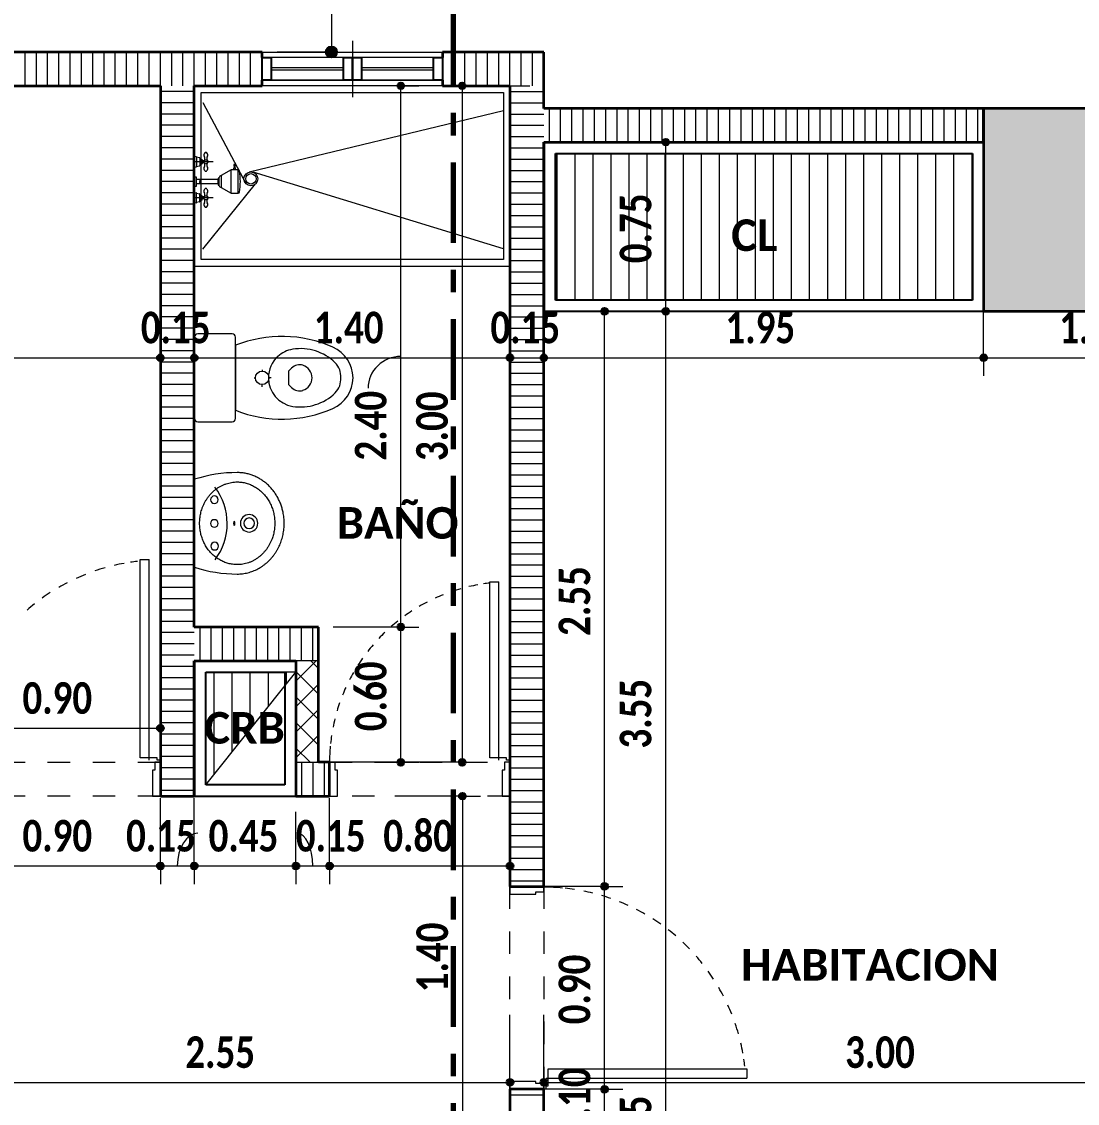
# Model space of a CAD drawing. Header units: metres. Extents: x -144 to 1000, y -717 to 29.
# Drawn here: x 890.61 to 895.291, y -552.788 to -547.991 of the extents above; entities that cross this region are included whole.
import ezdxf

# ---------------------------------------------------------------- set-up
doc = ezdxf.new("R2010")
doc.units = ezdxf.units.M
for name, pattern in [('Basculante', [0.11625, 0.075, -0.04125]), ('Dash Dot 3_16_', [0.595313, 0.357187, -0.119063, 0, -0.119063]), ('Derribado', [0.36, 0.24, -0.12]), ('Trazo', [0.45, 0.225, -0.225])]:
    doc.linetypes.add(name, pattern=pattern)
doc.layers.get('0').update_dxf_attribs({"color": 1})
for name, color, linetype, lineweight in [('A-ANNO-DIMS', 1, 'Continuous', 9), ('A-DETL-GENF', 1, 'Continuous', 9), ('A-DETL-THIN', 1, 'Continuous', 9), ('A-DOOR', 1, 'Continuous', 9), ('A-DOOR-FRAM', 1, 'Continuous', 9), ('A-DOOR-HDLN', 1, 'Trazo', 20), ('A-FLOR', 2, 'Continuous', 9), ('A-GENM', 1, 'Continuous', 9), ('A-GLAZ', 1, 'Continuous', 9), ('A-WALL', 4, 'Continuous', 9), ('G-ANNO-SYMB', 1, 'Continuous', 9), ('G-ANNO-TEXT', 2, 'Continuous', 9), ('P-SANR-FIXT', 1, 'Continuous', 9), ('S-COLS', 7, 'Continuous', 9)]:
    doc.layers.add(name, color=color, linetype=linetype, lineweight=lineweight)
doc.layers.add('A-WALL-PATT', color=7, linetype='Continuous', lineweight=35, true_color=0x9c9c9c)
doc.styles.add('Calibri_B', font='calibrib.ttf', dxfattribs={"height": 0.165})
doc.styles.add('Calibri_B_4', font='calibrib.ttf', dxfattribs={"height": 0.1125})

# ---------------------------------------------------------------- blocks, each defined once
blk = doc.blocks.new('J')
at = {"layer": 'A-ANNO-DIMS', "lineweight": 25, "true_color": 0x0000ff}
h = blk.add_hatch(color=5, dxfattribs=at)
edge = h.paths.add_edge_path()
edge.add_arc((885.278, -489.2757), 0.025, 0, 360)
at = {"layer": 'A-ANNO-DIMS', "lineweight": 25}
h = blk.add_hatch(color=256, dxfattribs=at)
edge = h.paths.add_edge_path()
edge.add_arc((885.5861, -489.4257), 0.015, 0, 360)
h = blk.add_hatch(color=256, dxfattribs=at)
edge = h.paths.add_edge_path()
edge.add_arc((885.8581, -489.4257), 0.015, 0, 360)
h = blk.add_hatch(color=256, dxfattribs=at)
edge = h.paths.add_edge_path()
edge.add_arc((886.7606, -489.6757), 0.015, 0, 360)
h = blk.add_hatch(color=256, dxfattribs=at)
edge = h.paths.add_edge_path()
edge.add_arc((886.4896, -490.4255), 0.015, 0, 360)
h = blk.add_hatch(color=256, dxfattribs=at)
edge = h.paths.add_edge_path()
edge.add_arc((886.7606, -490.4255), 0.015, 0, 360)
h = blk.add_hatch(color=256, dxfattribs=at)
edge = h.paths.add_edge_path()
edge.add_arc((886.7606, -490.4255), 0.015, 0, 360)
h = blk.add_hatch(color=256, dxfattribs=at)
edge = h.paths.add_edge_path()
edge.add_arc((884.52, -490.6315), 0.015, 0, 360)
h = blk.add_hatch(color=256, dxfattribs=at)
edge = h.paths.add_edge_path()
edge.add_arc((884.52, -490.6315), 0.015, 0, 360)
h = blk.add_hatch(color=256, dxfattribs=at)
edge = h.paths.add_edge_path()
edge.add_arc((884.67, -490.6315), 0.015, 0, 360)
h = blk.add_hatch(color=256, dxfattribs=at)
edge = h.paths.add_edge_path()
edge.add_arc((884.67, -490.6315), 0.015, 0, 360)
h = blk.add_hatch(color=256, dxfattribs=at)
edge = h.paths.add_edge_path()
edge.add_arc((886.07, -490.6315), 0.015, 0, 360)
h = blk.add_hatch(color=256, dxfattribs=at)
edge = h.paths.add_edge_path()
edge.add_arc((886.07, -490.6315), 0.015, 0, 360)
h = blk.add_hatch(color=256, dxfattribs=at)
edge = h.paths.add_edge_path()
edge.add_arc((886.22, -490.6315), 0.015, 0, 360)
h = blk.add_hatch(color=256, dxfattribs=at)
edge = h.paths.add_edge_path()
edge.add_arc((886.22, -490.6315), 0.015, 0, 360)
h = blk.add_hatch(color=256, dxfattribs=at)
edge = h.paths.add_edge_path()
edge.add_arc((888.17, -490.6315), 0.015, 0, 360)
h = blk.add_hatch(color=256, dxfattribs=at)
edge = h.paths.add_edge_path()
edge.add_arc((888.17, -490.6315), 0.015, 0, 360)
h = blk.add_hatch(color=256, dxfattribs=at)
edge = h.paths.add_edge_path()
edge.add_arc((885.5861, -491.8257), 0.015, 0, 360)
h = blk.add_hatch(color=256, dxfattribs=at)
edge = h.paths.add_edge_path()
edge.add_arc((885.5861, -491.8257), 0.015, 0, 360)
h = blk.add_hatch(color=256, dxfattribs=at)
edge = h.paths.add_edge_path()
edge.add_arc((884.52, -492.2745), 0.015, 0, 360)
h = blk.add_hatch(color=256, dxfattribs=at)
edge = h.paths.add_edge_path()
edge.add_arc((885.5861, -492.4257), 0.015, 0, 360)
h = blk.add_hatch(color=256, dxfattribs=at)
edge = h.paths.add_edge_path()
edge.add_arc((885.8581, -492.4257), 0.015, 0, 360)
h = blk.add_hatch(color=256, dxfattribs=at)
edge = h.paths.add_edge_path()
edge.add_arc((885.8591, -492.5757), 0.015, 0, 360)
h = blk.add_hatch(color=256, dxfattribs=at)
edge = h.paths.add_edge_path()
edge.add_arc((884.52, -492.8854), 0.015, 0, 360)
h = blk.add_hatch(color=256, dxfattribs=at)
edge = h.paths.add_edge_path()
edge.add_arc((884.52, -492.8854), 0.015, 0, 360)
h = blk.add_hatch(color=256, dxfattribs=at)
edge = h.paths.add_edge_path()
edge.add_arc((884.67, -492.8854), 0.015, 0, 360)
h = blk.add_hatch(color=256, dxfattribs=at)
edge = h.paths.add_edge_path()
edge.add_arc((884.67, -492.8854), 0.015, 0, 360)
h = blk.add_hatch(color=256, dxfattribs=at)
edge = h.paths.add_edge_path()
edge.add_arc((885.1211, -492.8854), 0.015, 0, 360)
h = blk.add_hatch(color=256, dxfattribs=at)
edge = h.paths.add_edge_path()
edge.add_arc((885.1211, -492.8854), 0.015, 0, 360)
h = blk.add_hatch(color=256, dxfattribs=at)
edge = h.paths.add_edge_path()
edge.add_arc((885.27, -492.8854), 0.015, 0, 360)
h = blk.add_hatch(color=256, dxfattribs=at)
edge = h.paths.add_edge_path()
edge.add_arc((885.27, -492.8854), 0.015, 0, 360)
h = blk.add_hatch(color=256, dxfattribs=at)
edge = h.paths.add_edge_path()
edge.add_arc((886.07, -492.8854), 0.015, 0, 360)
h = blk.add_hatch(color=256, dxfattribs=at)
edge = h.paths.add_edge_path()
edge.add_arc((886.4896, -492.9757), 0.015, 0, 360)
h = blk.add_hatch(color=256, dxfattribs=at)
edge = h.paths.add_edge_path()
edge.add_arc((886.4896, -492.9757), 0.015, 0, 360)
h = blk.add_hatch(color=256, dxfattribs=at)
edge = h.paths.add_edge_path()
edge.add_arc((886.07, -493.845), 0.015, 0, 360)
h = blk.add_hatch(color=256, dxfattribs=at)
edge = h.paths.add_edge_path()
edge.add_arc((886.22, -493.845), 0.015, 0, 360)
h = blk.add_hatch(color=256, dxfattribs=at)
edge = h.paths.add_edge_path()
edge.add_arc((886.4896, -493.8757), 0.015, 0, 360)
h = blk.add_hatch(color=256, dxfattribs=at)
edge = h.paths.add_edge_path()
edge.add_arc((886.4896, -493.8757), 0.015, 0, 360)
at = {"layer": 'S-COLS', "true_color": 0x5c5c5c}
h = blk.add_hatch(color=251, dxfattribs=at)
h.paths.add_polyline_path([(870.37, -509.2755), (870.87, -509.2755), (870.87, -508.3755), (870.37, -508.3755), (870.37, -509.0244)])
h.paths.add_polyline_path([(888.6298, -509.2755), (888.6698, -509.2755), (888.6698, -508.3755), (888.1698, -508.3755), (888.1698, -509.2755), (888.5948, -509.2755)])
h.paths.add_polyline_path([(878.57, -509.2754), (878.57, -508.3754), (878.07, -508.3754), (878.07, -509.2754)])
h.paths.add_polyline_path([(884.87, -501.5754), (884.8701, -501.5754), (884.8698, -498.4254), (884.3701, -498.4255), (884.3701, -501.5754), (884.72, -501.5754)])
h.paths.add_polyline_path([(876.2698, -501.5754), (876.27, -501.5752), (876.2696, -501.0755), (874.5698, -501.0755), (874.5698, -498.9255), (876.2701, -498.9255), (876.2696, -498.4255), (874.2698, -498.4256), (874.2699, -501.5754), (876.2696, -501.5754)])
h.paths.add_polyline_path([(878.57, -501.5754), (878.57, -500.6754), (878.07, -500.6754), (878.07, -501.5754)])
h.paths.add_polyline_path([(870.3699, -501.5754), (870.8699, -501.5754), (870.8699, -500.8755), (870.3699, -500.8755), (870.3699, -501.5004)])
h.paths.add_polyline_path([(888.6701, -501.5754), (888.6701, -500.8755), (888.2701, -500.8755), (888.2701, -501.5754)])
h.paths.add_polyline_path([(878.5701, -499.3255), (878.5701, -498.4255), (878.0701, -498.4255), (878.0701, -499.3255)])
h.paths.add_polyline_path([(870.8698, -499.1255), (870.8698, -498.4244), (870.3698, -498.4255), (870.3698, -499.1255), (870.7279, -499.1255)])
h.paths.add_polyline_path([(888.5707, -499.1255), (888.6701, -499.1255), (888.6701, -498.4244), (888.2701, -498.4255), (888.2701, -499.1255), (888.5457, -499.1255)])
h.paths.add_polyline_path([(888.605, -490.4255), (888.67, -490.4255), (888.67, -489.5255), (888.17, -489.5255), (888.17, -490.4255), (888.5364, -490.4255)])
h.paths.add_polyline_path([(878.42, -490.4255), (878.57, -490.4255), (878.57, -489.5255), (878.07, -489.5255), (878.07, -490.4255), (878.27, -490.4255)])
h.paths.add_polyline_path([(870.57, -489.8255), (871.47, -489.8255), (871.47, -489.3255), (870.57, -489.3255), (870.57, -489.7155)])
at = {"layer": 'A-ANNO-DIMS', "color": 5, "true_color": 0x0000ff}
for p, q in [((885.278, -486.3496), (885.278, -489.2757)), ((885.278, -489.2757), (885.038, -489.2757)), ((885.278, -489.2757), (885.518, -489.2757)), ((888.6253, -489.5255), (888.3853, -489.5255))]:
    blk.add_line(p, q, dxfattribs=at)
at = {"layer": 'A-ANNO-DIMS'}
for p, q in [((885.5861, -489.4257), (885.2861, -489.4257)), ((885.5861, -491.8257), (885.5861, -489.4257)), ((885.5861, -489.4257), (885.6661, -489.4257)), ((885.8581, -489.4257), (885.7781, -489.4257)), ((885.8581, -489.4257), (885.8581, -492.4257)), ((885.8581, -489.4257), (886.1581, -489.4257)), ((886.7606, -489.6757), (886.4606, -489.6757)), ((886.7606, -490.4255), (886.7606, -489.6757)), ((886.7606, -489.6757), (886.8406, -489.6757)), ((884.52, -490.6315), (884.52, -490.3315)), ((884.52, -490.6315), (884.52, -490.3315)), ((884.67, -490.6315), (884.67, -490.3315)), ((884.67, -490.6315), (884.67, -490.3315)), ((886.07, -490.6315), (886.07, -490.3315)), ((886.07, -490.6315), (886.07, -490.3315)), ((886.22, -490.6315), (886.22, -490.3315)), ((886.22, -490.6315), (886.22, -490.3315)), ((888.17, -490.6315), (888.17, -490.3315)), ((888.17, -490.6315), (888.17, -490.3315)), ((886.4896, -492.9757), (886.4896, -490.4255)), ((886.4896, -490.4255), (886.5696, -490.4255)), ((886.7606, -493.9757), (886.7606, -490.4255)), ((886.7606, -490.4255), (886.8406, -490.4255)), ((886.7606, -490.4255), (886.8406, -490.4255)), ((881.17, -490.6315), (884.52, -490.6315)), ((884.52, -490.6315), (884.52, -490.7115)), ((884.52, -490.6315), (884.67, -490.6315)), ((884.52, -490.6315), (884.52, -490.7115)), ((884.67, -490.6315), (884.67, -490.7115)), ((884.67, -490.6315), (886.07, -490.6315)), ((884.67, -490.6315), (884.67, -490.7115)), ((886.07, -490.6315), (886.07, -490.7115)), ((886.07, -490.6315), (886.22, -490.6315)), ((886.07, -490.6315), (886.07, -490.7115)), ((886.22, -490.6315), (886.22, -490.7115)), ((886.22, -490.6315), (888.17, -490.6315)), ((886.22, -490.6315), (886.22, -490.7115)), ((888.17, -490.6315), (888.17, -490.7115)), ((888.17, -490.6315), (889.22, -490.6315)), ((888.17, -490.6315), (888.17, -490.7115)), ((885.5861, -491.8257), (885.2861, -491.8257)), ((885.5861, -491.8257), (885.2861, -491.8257)), ((885.5861, -492.4257), (885.5861, -491.8257)), ((885.5861, -491.8257), (885.6661, -491.8257)), ((885.5861, -491.8257), (885.6661, -491.8257)), ((884.52, -492.2745), (884.52, -491.9745)), ((883.62, -492.2745), (884.52, -492.2745)), ((884.52, -492.2745), (884.52, -492.3545)), ((885.5861, -492.4257), (885.2861, -492.4257)), ((885.8581, -492.4257), (885.5581, -492.4257)), ((885.5861, -492.4257), (885.6661, -492.4257)), ((885.8581, -492.4257), (885.9381, -492.4257)), ((884.52, -492.8854), (884.52, -492.5854)), ((884.52, -492.8854), (884.52, -492.5854)), ((884.67, -492.8854), (884.67, -492.5854)), ((884.67, -492.8854), (884.67, -492.5854)), ((885.27, -492.8854), (885.27, -492.5854)), ((885.27, -492.8854), (885.27, -492.5854)), ((885.8591, -492.5757), (885.5591, -492.5757)), ((885.8591, -492.5757), (885.8591, -493.9757)), ((885.8591, -492.5757), (885.9391, -492.5757)), ((886.07, -492.8854), (886.07, -492.5854)), ((883.62, -492.8854), (884.52, -492.8854)), ((884.52, -492.8854), (884.52, -492.9654)), ((884.52, -492.8854), (884.67, -492.8854)), ((884.52, -492.8854), (884.52, -492.9654)), ((884.67, -492.8854), (884.67, -492.9654)), ((884.67, -492.8854), (885.1211, -492.8854)), ((884.67, -492.8854), (884.67, -492.9654)), ((885.1211, -492.8854), (885.1211, -492.9654)), ((885.1211, -492.8854), (885.27, -492.8854)), ((885.1211, -492.8854), (885.1211, -492.9654)), ((885.27, -492.8854), (885.27, -492.9654)), ((885.27, -492.8854), (886.07, -492.8854)), ((885.27, -492.8854), (885.27, -492.9654)), ((886.07, -492.8854), (886.07, -492.9654)), ((886.4896, -492.9757), (886.1896, -492.9757)), ((886.4896, -492.9757), (886.1896, -492.9757)), ((886.4896, -493.8757), (886.4896, -492.9757)), ((886.4896, -492.9757), (886.5696, -492.9757)), ((886.4896, -492.9757), (886.5696, -492.9757)), ((886.07, -493.845), (886.07, -493.545)), ((886.22, -493.845), (886.22, -493.545)), ((883.52, -493.845), (886.07, -493.845)), ((886.07, -493.845), (886.07, -493.925)), ((886.22, -493.845), (889.22, -493.845)), ((886.22, -493.845), (886.22, -493.925)), ((886.4896, -493.8757), (886.1896, -493.8757)), ((886.4896, -493.8757), (886.1896, -493.8757)), ((886.4896, -493.9757), (886.4896, -493.8757)), ((886.4896, -493.8757), (886.5696, -493.8757)), ((886.4896, -493.8757), (886.5696, -493.8757))]:
    blk.add_line(p, q, dxfattribs=at)
at = {"layer": 'A-ANNO-DIMS', "linetype": 'Derribado'}
for p, q in [((886.4896, -490.4255), (886.1896, -490.4255)), ((886.7606, -490.4255), (886.4606, -490.4255)), ((886.7606, -490.4255), (886.4606, -490.4255)), ((885.1211, -492.8854), (885.1211, -492.5854)), ((885.1211, -492.8854), (885.1211, -492.5854))]:
    blk.add_line(p, q, dxfattribs=at)
at = {"layer": 'A-ANNO-DIMS', "color": 5, "lineweight": 25, "true_color": 0x0000ff}
blk.add_circle((885.278, -489.2757), 0.025, dxfattribs=at)
at = {"layer": 'A-ANNO-DIMS', "lineweight": 25}
for centre in [(885.5861, -489.4257), (885.8581, -489.4257), (886.7606, -489.6757), (886.4896, -490.4255), (886.7606, -490.4255), (886.7606, -490.4255), (884.52, -490.6315), (884.52, -490.6315), (884.67, -490.6315), (884.67, -490.6315), (886.07, -490.6315), (886.07, -490.6315), (886.22, -490.6315), (886.22, -490.6315), (888.17, -490.6315), (888.17, -490.6315), (885.5861, -491.8257), (885.5861, -491.8257), (884.52, -492.2745), (885.5861, -492.4257), (885.8581, -492.4257), (885.8591, -492.5757), (884.52, -492.8854), (884.52, -492.8854), (884.67, -492.8854), (884.67, -492.8854), (885.1211, -492.8854), (885.1211, -492.8854), (885.27, -492.8854), (885.27, -492.8854), (886.07, -492.8854), (886.4896, -492.9757), (886.4896, -492.9757), (886.07, -493.845), (886.22, -493.845), (886.4896, -493.8757), (886.4896, -493.8757)]:
    blk.add_circle(centre, 0.015, dxfattribs=at)
at = {"layer": 'A-ANNO-DIMS'}
for centre, major_axis, ratio, start_param, end_param in [((885.5861, -490.7663), (0.1451, 0), 0.968623, 1.570796, 3.141593), ((884.6862, -492.8854), (0, 0.1451), 0.628295, 0, 1.570796), ((885.1256, -492.8854), (0, 0.1451), 0.482107, 4.712389, 6.283185)]:
    blk.add_ellipse(centre, major_axis=major_axis, ratio=ratio, start_param=start_param, end_param=end_param, dxfattribs=at)
at = {"layer": 'A-DETL-GENF', "lineweight": 25}
for p, q in [((884.9711, -489.3007), (885.0111, -489.3007)), ((884.9711, -489.4007), (884.9711, -489.3007)), ((885.0111, -489.3007), (885.0111, -489.4007)), ((885.3311, -489.3007), (885.3711, -489.3007)), ((885.3311, -489.4007), (885.3311, -489.3007)), ((885.3711, -489.3007), (885.3711, -489.4007)), ((885.3711, -489.3007), (885.4111, -489.3007)), ((885.3711, -489.4007), (885.3711, -489.3007)), ((885.4111, -489.3007), (885.4111, -489.4007)), ((885.7311, -489.3007), (885.7711, -489.3007)), ((885.7311, -489.4007), (885.7311, -489.3007)), ((885.7711, -489.3007), (885.7711, -489.4007)), ((885.0111, -489.4007), (884.9711, -489.4007)), ((885.3711, -489.4007), (885.3311, -489.4007)), ((885.4111, -489.4007), (885.3711, -489.4007)), ((885.7711, -489.4007), (885.7311, -489.4007))]:
    blk.add_line(p, q, dxfattribs=at)
at = {"layer": 'A-DETL-GENF'}
for p, q in [((885.3311, -489.3007), (885.0111, -489.3007)), ((885.7311, -489.3007), (885.4111, -489.3007)), ((885.3311, -489.3457), (885.0111, -489.3457)), ((885.3311, -489.3557), (885.0111, -489.3557)), ((885.7311, -489.3457), (885.4111, -489.3457)), ((885.7311, -489.3557), (885.4111, -489.3557)), ((885.3311, -489.4007), (885.0111, -489.4007)), ((885.7311, -489.4007), (885.4111, -489.4007))]:
    blk.add_line(p, q, dxfattribs=at)
at = {"layer": 'A-DETL-GENF', "color": 251, "true_color": 0x535353}
for p, q in [((886.2786, -490.3755), (886.2786, -489.7257)), ((886.3586, -490.3755), (886.3586, -489.7257)), ((886.4386, -490.3755), (886.4386, -489.7257)), ((886.5186, -490.3755), (886.5186, -489.7257)), ((886.5986, -490.3755), (886.5986, -489.7257)), ((886.6786, -490.3755), (886.6786, -489.7257)), ((886.7586, -490.3755), (886.7586, -489.7257)), ((886.8386, -490.3755), (886.8386, -489.7257)), ((886.9186, -490.3755), (886.9186, -489.7257)), ((886.9986, -490.3755), (886.9986, -489.7257)), ((887.0786, -490.3755), (887.0786, -489.7257)), ((887.1586, -490.3755), (887.1586, -489.7257)), ((887.2386, -490.3755), (887.2386, -489.7257)), ((887.3186, -490.3755), (887.3186, -489.7257)), ((887.3986, -490.3755), (887.3986, -489.7257)), ((887.4786, -490.3755), (887.4786, -489.7257)), ((887.5586, -490.3755), (887.5586, -489.7257)), ((887.6386, -490.3755), (887.6386, -489.7257)), ((887.7186, -490.3755), (887.7186, -489.7257)), ((887.7986, -490.3755), (887.7986, -489.7257)), ((887.8786, -490.3755), (887.8786, -489.7257)), ((887.9586, -490.3755), (887.9586, -489.7257)), ((888.0386, -490.3755), (888.0386, -489.7257)), ((888.1186, -490.3755), (888.1186, -489.7257)), ((884.7586, -492.4788), (884.7586, -492.0257)), ((884.8386, -492.3788), (884.8386, -492.0257)), ((884.9186, -492.2788), (884.9186, -492.0257)), ((884.9986, -492.1788), (884.9986, -492.0257)), ((885.0786, -492.0788), (885.0786, -492.0257))]:
    blk.add_line(p, q, dxfattribs=at)
at = {"layer": 'A-DETL-GENF', "linetype": 'Basculante'}
for p, q in [((883.62, -492.4257), (884.52, -492.4257)), ((884.52, -492.4257), (884.52, -492.5757)), ((885.27, -492.5757), (885.27, -492.4257)), ((885.27, -492.4257), (886.07, -492.4257)), ((886.07, -492.4257), (886.07, -492.5757)), ((884.52, -492.5757), (883.62, -492.5757)), ((886.07, -492.5757), (885.27, -492.5757)), ((886.07, -493.8757), (886.07, -492.9757)), ((886.07, -492.9757), (886.22, -492.9757)), ((886.22, -492.9757), (886.22, -493.8757)), ((886.22, -493.8757), (886.07, -493.8757))]:
    blk.add_line(p, q, dxfattribs=at)
at = {"layer": 'A-DETL-THIN'}
for p, q in [((888.12, -489.7257), (886.2711, -489.7257)), ((886.2711, -489.7257), (886.2711, -490.3755)), ((888.12, -490.3755), (888.12, -489.7257)), ((886.2711, -490.3755), (888.12, -490.3755)), ((884.7211, -492.0257), (884.7211, -492.5257)), ((884.7211, -492.5257), (885.1211, -492.0257)), ((885.1211, -492.0257), (884.7211, -492.0257))]:
    blk.add_line(p, q, dxfattribs=at)
at = {"layer": 'A-DOOR', "lineweight": 15}
for p, q in [((884.43, -491.5257), (884.47, -491.5257)), ((884.43, -492.4057), (884.43, -491.5257)), ((884.47, -492.4157), (884.47, -491.5257)), ((885.98, -491.6257), (886.02, -491.6257)), ((885.98, -492.4057), (885.98, -491.6257)), ((886.02, -492.4157), (886.02, -491.6257)), ((884.505, -492.4057), (884.43, -492.4057)), ((884.505, -492.4157), (884.505, -492.4057)), ((884.52, -492.4157), (884.505, -492.4157)), ((886.055, -492.4057), (885.98, -492.4057)), ((886.055, -492.4157), (886.055, -492.4057)), ((886.07, -492.4157), (886.055, -492.4157)), ((886.24, -493.7857), (887.12, -493.7857)), ((886.24, -493.8607), (886.24, -493.7857)), ((887.12, -493.7857), (887.12, -493.8257)), ((886.23, -493.8257), (887.12, -493.8257)), ((886.23, -493.8607), (886.24, -493.8607)), ((886.23, -493.8757), (886.23, -493.8607))]:
    blk.add_line(p, q, dxfattribs=at)
at = {"layer": 'A-DOOR'}
for p, q in [((884.52, -492.4257), (884.52, -492.5757)), ((886.07, -492.4257), (886.07, -492.5757)), ((886.22, -493.8757), (886.07, -493.8757))]:
    blk.add_line(p, q, dxfattribs=at)
for centre, radius, start, end in [((884.5185, -492.4237), 0.8947, 105.8316, 108.8857), ((884.5185, -492.4237), 0.8947, 100.2582, 103.1511), ((884.5185, -492.4237), 0.8947, 100.2582, 103.1511), ((884.5185, -492.4237), 0.8947, 96.4594, 98.45), ((884.5185, -492.4237), 0.8947, 111.7283, 114.5549), ((884.5185, -492.4237), 0.8947, 117.366, 120.1622), ((886.07, -492.4257), 0.8, 105.8316, 108.8857), ((886.07, -492.4257), 0.8, 100.2582, 103.1511), ((886.07, -492.4257), 0.8, 100.2582, 103.1511), ((886.07, -492.4257), 0.8, 96.4594, 98.45), ((884.5185, -492.4237), 0.8947, 122.9441, 125.7122), ((886.07, -492.4257), 0.8, 111.7283, 114.5549), ((884.5185, -492.4237), 0.8947, 128.4672, 131.2097), ((886.07, -492.4257), 0.8, 122.9441, 125.7122), ((886.07, -492.4257), 0.8, 117.366, 120.1622), ((886.07, -492.4257), 0.8, 128.4672, 131.2097), ((886.07, -492.4257), 0.8, 133.9406, 136.6605), ((886.07, -492.4257), 0.8, 139.3702, 142.0705), ((886.07, -492.4257), 0.8, 144.7622, 147.4462), ((886.07, -492.4257), 0.8, 150.1233, 152.7944), ((886.07, -492.4257), 0.8, 155.4605, 158.1223), ((886.07, -492.4257), 0.8, 160.7809, 163.4371), ((886.07, -492.4257), 0.8, 166.0919, 168.7462), ((886.07, -492.4257), 0.8, 171.4009, 174.0571), ((886.07, -492.4257), 0.8, 174.8602, 180), ((886.2221, -493.8742), 0.8947, 84.8602, 90), ((886.2221, -493.8742), 0.8947, 81.4009, 84.0571), ((886.2221, -493.8742), 0.8947, 76.0919, 78.7462), ((886.2221, -493.8742), 0.8947, 70.7809, 73.4371), ((886.2221, -493.8742), 0.8947, 65.4605, 68.1223), ((886.2221, -493.8742), 0.8947, 60.1233, 62.7944), ((886.2221, -493.8742), 0.8947, 54.7622, 57.4462), ((886.2221, -493.8742), 0.8947, 49.3702, 52.0705), ((886.2221, -493.8742), 0.8947, 43.9406, 46.6605), ((886.2221, -493.8742), 0.8947, 38.4672, 41.2097), ((886.2221, -493.8742), 0.8947, 32.9441, 35.7122), ((886.2221, -493.8742), 0.8947, 27.366, 30.1622), ((886.2221, -493.8742), 0.8947, 21.7283, 24.5549), ((886.2221, -493.8742), 0.8947, 15.8316, 18.8857), ((886.2221, -493.8742), 0.8947, 10.2582, 13.1511), ((886.2221, -493.8742), 0.8947, 10.2582, 13.1511), ((886.2221, -493.8742), 0.8947, 6.4594, 8.45)]:
    blk.add_arc(centre, radius, start, end, dxfattribs=at)
at = {"layer": 'A-DOOR-FRAM'}
for p, q in [((884.52, -492.4257), (884.495, -492.4257)), ((884.495, -492.4257), (884.495, -492.4607)), ((885.295, -492.4257), (885.27, -492.4257)), ((885.295, -492.4607), (885.295, -492.4257)), ((886.07, -492.4257), (886.045, -492.4257)), ((886.045, -492.4257), (886.045, -492.4607)), ((884.495, -492.4607), (884.485, -492.4607)), ((884.485, -492.4607), (884.485, -492.5757)), ((885.305, -492.4607), (885.295, -492.4607)), ((885.305, -492.5757), (885.305, -492.4607)), ((886.045, -492.4607), (886.035, -492.4607)), ((886.035, -492.4607), (886.035, -492.5757)), ((884.485, -492.5757), (884.52, -492.5757)), ((885.27, -492.5757), (885.305, -492.5757)), ((886.035, -492.5757), (886.07, -492.5757)), ((886.07, -492.9757), (886.07, -493.0107)), ((886.185, -493.0107), (886.185, -493.0007)), ((886.185, -493.0007), (886.22, -493.0007)), ((886.22, -493.0007), (886.22, -492.9757)), ((886.07, -493.0107), (886.185, -493.0107)), ((886.07, -493.8407), (886.07, -493.8757)), ((886.185, -493.8407), (886.07, -493.8407)), ((886.185, -493.8507), (886.185, -493.8407)), ((886.22, -493.8507), (886.185, -493.8507)), ((886.22, -493.8757), (886.22, -493.8507))]:
    blk.add_line(p, q, dxfattribs=at)
at = {"layer": 'A-DOOR-HDLN'}
for p, q in [((885.27, -492.5757), (885.27, -492.4257)), ((886.07, -492.9757), (886.22, -492.9757))]:
    blk.add_line(p, q, dxfattribs=at)
at = {"layer": 'A-FLOR'}
blk.add_line((886.2211, -489.5255), (886.2211, -489.3507), dxfattribs=at)
at = {"layer": 'A-GENM', "lineweight": 25}
for p, q in [((886.2211, -489.6757), (886.2211, -490.4255)), ((888.17, -489.6757), (886.2211, -489.6757)), ((888.17, -490.4255), (888.17, -489.6757)), ((886.2711, -490.3755), (886.2711, -489.7257)), ((886.2711, -489.7257), (888.12, -489.7257)), ((888.12, -489.7257), (888.12, -490.3755)), ((888.12, -490.3755), (886.2711, -490.3755)), ((886.2211, -490.4255), (888.17, -490.4255)), ((885.1211, -491.9757), (884.6711, -491.9757)), ((884.6711, -491.9757), (884.6711, -492.5757)), ((885.1211, -492.5757), (885.1211, -491.9757)), ((884.7211, -492.5257), (884.7211, -492.0257)), ((884.7211, -492.0257), (885.0711, -492.0257)), ((885.0711, -492.0257), (885.0711, -492.5257)), ((885.0711, -492.5257), (884.7211, -492.5257)), ((884.6711, -492.5757), (885.1211, -492.5757))]:
    blk.add_line(p, q, dxfattribs=at)
at = {"layer": 'A-GLAZ'}
for p, q in [((885.3711, -489.2257), (885.3711, -489.4757)), ((884.9711, -489.4007), (884.9711, -489.3007)), ((885.3711, -489.3007), (884.9711, -489.3007)), ((885.3711, -489.4007), (885.3711, -489.3007)), ((885.3711, -489.4007), (885.3711, -489.3007)), ((885.7711, -489.3007), (885.3711, -489.3007)), ((885.7711, -489.4007), (885.7711, -489.3007)), ((884.9711, -489.4007), (885.3711, -489.4007)), ((885.3711, -489.4007), (885.7711, -489.4007))]:
    blk.add_line(p, q, dxfattribs=at)
at = {"layer": 'A-WALL', "lineweight": 35}
for p, q in [((884.9711, -489.2757), (883.8711, -489.2757)), ((884.9711, -489.3007), (884.9711, -489.2757)), ((886.22, -489.2757), (885.7711, -489.2757)), ((885.7711, -489.2757), (885.7711, -489.3007)), ((886.22, -489.5255), (886.22, -489.2757)), ((884.9711, -489.4257), (884.9711, -489.4007)), ((885.7711, -489.4007), (885.7711, -489.4257)), ((883.8711, -489.4257), (884.52, -489.4257)), ((884.52, -489.4257), (884.52, -492.5757)), ((884.67, -489.4257), (884.9711, -489.4257)), ((884.67, -491.8257), (884.67, -489.4257)), ((885.7711, -489.4257), (886.07, -489.4257)), ((886.07, -489.4257), (886.07, -492.9757)), ((888.17, -489.5255), (886.22, -489.5255)), ((888.17, -489.6755), (888.17, -489.5255)), ((886.22, -489.6755), (888.17, -489.6755)), ((886.22, -492.9757), (886.22, -489.6755)), ((885.2211, -491.8257), (884.67, -491.8257)), ((885.2211, -492.4257), (885.2211, -491.8257)), ((884.67, -492.5757), (884.67, -491.9757)), ((884.67, -491.9757), (885.1211, -491.9757)), ((885.1211, -491.9757), (885.1211, -492.5757)), ((885.27, -492.4257), (885.2211, -492.4257)), ((885.27, -492.5757), (885.27, -492.4257)), ((884.52, -492.5757), (884.67, -492.5757)), ((885.1211, -492.5757), (885.27, -492.5757)), ((886.07, -492.9757), (886.22, -492.9757)), ((886.22, -493.8757), (886.07, -493.8757)), ((886.07, -493.8757), (886.07, -493.9757)), ((886.22, -493.9757), (886.22, -493.8757))]:
    blk.add_line(p, q, dxfattribs=at)
at = {"layer": 'A-WALL'}
for p, q in [((884.9711, -489.2757), (885.7711, -489.2757)), ((885.7711, -489.4257), (884.9711, -489.4257)), ((885.2211, -491.9757), (885.1211, -491.9757)), ((885.1211, -492.4257), (885.2211, -492.4257))]:
    blk.add_line(p, q, dxfattribs=at)
at = {"layer": 'A-WALL-PATT', "color": 8, "lineweight": 5, "true_color": 0x727272}
for p, q in [((883.92, -489.4257), (883.92, -489.2757)), ((883.97, -489.4257), (883.97, -489.2757)), ((884.02, -489.4257), (884.02, -489.2757)), ((884.07, -489.4257), (884.07, -489.2757)), ((884.12, -489.4257), (884.12, -489.2757)), ((884.17, -489.4257), (884.17, -489.2757)), ((884.22, -489.4257), (884.22, -489.2757)), ((884.27, -489.4257), (884.27, -489.2757)), ((884.32, -489.4257), (884.32, -489.2757)), ((884.37, -489.4257), (884.37, -489.2757)), ((884.42, -489.4257), (884.42, -489.2757)), ((884.47, -489.4257), (884.47, -489.2757)), ((884.52, -489.4257), (884.52, -489.2757)), ((884.57, -489.4257), (884.57, -489.2757)), ((884.62, -489.4257), (884.62, -489.2757)), ((884.67, -489.4257), (884.67, -489.2757)), ((884.72, -489.4257), (884.72, -489.2757)), ((884.77, -489.4257), (884.77, -489.2757)), ((884.82, -489.4257), (884.82, -489.2757)), ((884.87, -489.4257), (884.87, -489.2757)), ((884.92, -489.4257), (884.92, -489.2757)), ((884.97, -489.4257), (884.97, -489.2757)), ((885.82, -489.4257), (885.82, -489.2757)), ((885.87, -489.4257), (885.87, -489.2757)), ((885.92, -489.4257), (885.92, -489.2757)), ((885.97, -489.4257), (885.97, -489.2757)), ((886.02, -489.4257), (886.02, -489.2757)), ((886.07, -489.4257), (886.07, -489.2757)), ((886.12, -489.4257), (886.12, -489.2757)), ((886.17, -489.4257), (886.17, -489.2757)), ((884.67, -489.4506), (884.52, -489.4506)), ((886.07, -489.4506), (886.22, -489.4506)), ((884.67, -489.5006), (884.52, -489.5006)), ((886.07, -489.5006), (886.22, -489.5006)), ((884.67, -489.5506), (884.52, -489.5506)), ((886.07, -489.5506), (886.22, -489.5506)), ((886.2446, -489.6755), (886.2446, -489.5257)), ((886.2946, -489.6755), (886.2946, -489.5257)), ((886.3446, -489.6755), (886.3446, -489.5257)), ((886.3946, -489.6755), (886.3946, -489.5257)), ((886.4446, -489.6755), (886.4446, -489.5257)), ((886.4946, -489.6755), (886.4946, -489.5257)), ((886.5446, -489.6755), (886.5446, -489.5257)), ((886.5946, -489.6755), (886.5946, -489.5256)), ((886.6446, -489.6755), (886.6446, -489.5256)), ((886.6946, -489.6755), (886.6946, -489.5256)), ((886.7446, -489.6755), (886.7446, -489.5256)), ((886.7946, -489.6755), (886.7946, -489.5256)), ((886.8446, -489.6755), (886.8446, -489.5256)), ((886.8946, -489.6755), (886.8946, -489.5256)), ((886.9446, -489.6755), (886.9446, -489.5256)), ((886.9946, -489.6755), (886.9946, -489.5256)), ((887.0446, -489.6755), (887.0446, -489.5256)), ((887.0946, -489.6755), (887.0946, -489.5256)), ((887.1446, -489.6755), (887.1446, -489.5256)), ((887.1946, -489.6755), (887.1946, -489.5256)), ((887.2446, -489.6755), (887.2446, -489.5256)), ((887.2946, -489.6755), (887.2946, -489.5256)), ((887.3446, -489.6755), (887.3446, -489.5256)), ((887.3946, -489.6755), (887.3946, -489.5256)), ((887.4446, -489.6755), (887.4446, -489.5256)), ((887.4946, -489.6755), (887.4946, -489.5256)), ((887.5446, -489.6755), (887.5446, -489.5256)), ((887.5946, -489.6755), (887.5946, -489.5255)), ((887.6446, -489.6755), (887.6446, -489.5255)), ((887.6946, -489.6755), (887.6946, -489.5255)), ((887.7446, -489.6755), (887.7446, -489.5255)), ((887.7946, -489.6755), (887.7946, -489.5255)), ((887.8446, -489.6755), (887.8446, -489.5255)), ((887.8946, -489.6755), (887.8946, -489.5255)), ((887.9446, -489.6755), (887.9446, -489.5255)), ((887.9946, -489.6755), (887.9946, -489.5255)), ((888.0446, -489.6755), (888.0446, -489.5255)), ((888.0946, -489.6755), (888.0946, -489.5255)), ((888.1446, -489.6755), (888.1446, -489.5255)), ((884.67, -489.6006), (884.52, -489.6006)), ((886.07, -489.6006), (886.22, -489.6006)), ((884.67, -489.6506), (884.52, -489.6506)), ((886.07, -489.6506), (886.22, -489.6506)), ((884.67, -489.7006), (884.52, -489.7006)), ((886.07, -489.7006), (886.22, -489.7006)), ((884.67, -489.7506), (884.52, -489.7506)), ((886.07, -489.7506), (886.22, -489.7506)), ((884.67, -489.8006), (884.52, -489.8006)), ((886.07, -489.8006), (886.22, -489.8006)), ((884.67, -489.8506), (884.52, -489.8506)), ((886.07, -489.8506), (886.22, -489.8506)), ((884.67, -489.9006), (884.52, -489.9006)), ((886.07, -489.9006), (886.22, -489.9006)), ((884.67, -489.9506), (884.52, -489.9506)), ((886.07, -489.9506), (886.22, -489.9506)), ((884.67, -490.0006), (884.52, -490.0006)), ((886.07, -490.0006), (886.22, -490.0006)), ((884.67, -490.0506), (884.52, -490.0506)), ((886.07, -490.0506), (886.22, -490.0506)), ((884.67, -490.1006), (884.52, -490.1006)), ((886.07, -490.1006), (886.22, -490.1006)), ((884.67, -490.1506), (884.52, -490.1506)), ((886.07, -490.1506), (886.22, -490.1506)), ((884.67, -490.2006), (884.52, -490.2006)), ((886.07, -490.2006), (886.22, -490.2006)), ((884.67, -490.2506), (884.52, -490.2506)), ((886.07, -490.2506), (886.22, -490.2506)), ((884.67, -490.3006), (884.52, -490.3006)), ((886.07, -490.3006), (886.22, -490.3006)), ((884.67, -490.3506), (884.52, -490.3506)), ((886.07, -490.3506), (886.22, -490.3506)), ((884.67, -490.4006), (884.52, -490.4006)), ((886.07, -490.4006), (886.22, -490.4006)), ((884.67, -490.4506), (884.52, -490.4506)), ((886.07, -490.4506), (886.22, -490.4506)), ((884.67, -490.5006), (884.52, -490.5006)), ((886.07, -490.5006), (886.22, -490.5006)), ((884.67, -490.5506), (884.52, -490.5506)), ((886.07, -490.5506), (886.22, -490.5506)), ((884.67, -490.6006), (884.52, -490.6006)), ((886.07, -490.6006), (886.22, -490.6006)), ((884.67, -490.6506), (884.52, -490.6506)), ((886.07, -490.6506), (886.22, -490.6506)), ((884.67, -490.7006), (884.52, -490.7006)), ((886.07, -490.7006), (886.22, -490.7006)), ((884.67, -490.7506), (884.52, -490.7506)), ((886.07, -490.7506), (886.22, -490.7506)), ((884.67, -490.8006), (884.52, -490.8006)), ((886.07, -490.8006), (886.22, -490.8006)), ((884.67, -490.8506), (884.52, -490.8506)), ((886.07, -490.8506), (886.22, -490.8506)), ((884.67, -490.9006), (884.52, -490.9006)), ((886.07, -490.9006), (886.22, -490.9006)), ((884.67, -490.9506), (884.52, -490.9506)), ((886.07, -490.9506), (886.22, -490.9506)), ((884.67, -491.0006), (884.52, -491.0006)), ((886.07, -491.0006), (886.22, -491.0006)), ((884.67, -491.0506), (884.52, -491.0506)), ((886.07, -491.0506), (886.22, -491.0506)), ((884.67, -491.1006), (884.52, -491.1006)), ((886.07, -491.1006), (886.22, -491.1006)), ((884.67, -491.1506), (884.52, -491.1506)), ((886.07, -491.1506), (886.22, -491.1506)), ((884.67, -491.2006), (884.52, -491.2006)), ((886.07, -491.2006), (886.22, -491.2006)), ((884.67, -491.2506), (884.52, -491.2506)), ((886.07, -491.2506), (886.22, -491.2506)), ((884.67, -491.3006), (884.52, -491.3006)), ((886.07, -491.3006), (886.22, -491.3006)), ((884.67, -491.3506), (884.52, -491.3506)), ((886.07, -491.3506), (886.22, -491.3506)), ((884.67, -491.4006), (884.52, -491.4006)), ((886.07, -491.4006), (886.22, -491.4006)), ((884.67, -491.4506), (884.52, -491.4506)), ((886.07, -491.4506), (886.22, -491.4506)), ((884.67, -491.5006), (884.52, -491.5006)), ((886.07, -491.5006), (886.22, -491.5006)), ((884.67, -491.5506), (884.52, -491.5506)), ((886.07, -491.5506), (886.22, -491.5506)), ((884.67, -491.6006), (884.52, -491.6006)), ((886.07, -491.6006), (886.22, -491.6006)), ((884.67, -491.6506), (884.52, -491.6506)), ((886.07, -491.6506), (886.22, -491.6506)), ((884.67, -491.7006), (884.52, -491.7006)), ((886.07, -491.7006), (886.22, -491.7006)), ((884.67, -491.7506), (884.52, -491.7506)), ((886.07, -491.7506), (886.22, -491.7506)), ((884.67, -491.8006), (884.52, -491.8006)), ((886.07, -491.8006), (886.22, -491.8006)), ((884.67, -491.8506), (884.52, -491.8506)), ((884.6956, -491.9757), (884.6956, -491.8257)), ((884.7456, -491.9757), (884.7456, -491.8257)), ((884.7956, -491.9757), (884.7956, -491.8257)), ((884.8456, -491.9757), (884.8456, -491.8257)), ((884.8956, -491.9757), (884.8956, -491.8257)), ((884.9456, -491.9757), (884.9456, -491.8257)), ((884.9956, -491.9757), (884.9956, -491.8257)), ((885.0456, -491.9757), (885.0456, -491.8257)), ((885.0956, -491.9757), (885.0956, -491.8257)), ((885.1456, -491.9757), (885.1456, -491.8257)), ((885.1956, -491.9757), (885.1956, -491.8257)), ((886.07, -491.8506), (886.22, -491.8506)), ((884.67, -491.9006), (884.52, -491.9006)), ((886.07, -491.9006), (886.22, -491.9006)), ((884.67, -491.9506), (884.52, -491.9506)), ((886.07, -491.9506), (886.22, -491.9506)), ((884.67, -492.0006), (884.52, -492.0006)), ((886.07, -492.0006), (886.22, -492.0006)), ((884.67, -492.0506), (884.52, -492.0506)), ((886.07, -492.0506), (886.22, -492.0506)), ((884.67, -492.1006), (884.52, -492.1006)), ((886.07, -492.1006), (886.22, -492.1006)), ((884.67, -492.1506), (884.52, -492.1506)), ((886.07, -492.1506), (886.22, -492.1506)), ((884.67, -492.2006), (884.52, -492.2006)), ((886.07, -492.2006), (886.22, -492.2006)), ((884.67, -492.2506), (884.52, -492.2506)), ((886.07, -492.2506), (886.22, -492.2506)), ((884.67, -492.3006), (884.52, -492.3006)), ((886.07, -492.3006), (886.22, -492.3006)), ((884.67, -492.3506), (884.52, -492.3506)), ((886.07, -492.3506), (886.22, -492.3506)), ((884.67, -492.4006), (884.52, -492.4006)), ((885.1456, -492.4257), (885.1456, -492.5757)), ((885.1956, -492.4257), (885.1956, -492.5757)), ((885.2456, -492.4257), (885.2456, -492.5757)), ((886.07, -492.4006), (886.22, -492.4006)), ((884.67, -492.4506), (884.52, -492.4506)), ((886.07, -492.4506), (886.22, -492.4506)), ((884.67, -492.5006), (884.52, -492.5006)), ((886.07, -492.5006), (886.22, -492.5006)), ((884.67, -492.5506), (884.52, -492.5506)), ((886.07, -492.5506), (886.22, -492.5506)), ((886.07, -492.6006), (886.22, -492.6006)), ((886.07, -492.6506), (886.22, -492.6506)), ((886.07, -492.7006), (886.22, -492.7006)), ((886.07, -492.7506), (886.22, -492.7506)), ((886.07, -492.8006), (886.22, -492.8006)), ((886.07, -492.8506), (886.22, -492.8506)), ((886.07, -492.9006), (886.22, -492.9006)), ((886.07, -492.9506), (886.22, -492.9506)), ((886.0703, -493.9006), (886.22, -493.9006))]:
    blk.add_line(p, q, dxfattribs=at)
at = {"layer": 'A-WALL-PATT', "color": 8, "lineweight": 5, "true_color": 0x747474}
for p, q in [((885.1211, -492.0658), (885.2111, -491.9757)), ((885.2211, -492.0097), (885.1871, -491.9757)), ((885.2211, -492.1229), (885.1211, -492.0229)), ((885.1211, -492.1789), (885.2211, -492.0789)), ((885.2211, -492.236), (885.1211, -492.136)), ((885.1211, -492.292), (885.2211, -492.192)), ((885.2211, -492.3492), (885.1211, -492.2492)), ((885.1211, -492.4052), (885.2211, -492.3052)), ((885.1845, -492.4257), (885.1211, -492.3623)), ((885.2137, -492.4257), (885.2211, -492.4183))]:
    blk.add_line(p, q, dxfattribs=at)
at = {"layer": 'G-ANNO-SYMB', "linetype": 'Dash Dot 3_16_', "lineweight": 70}
blk.add_line((885.8178, -487.6791), (885.8178, -495.5897), dxfattribs=at)
at = {"layer": 'P-SANR-FIXT'}
for p, q in [((884.6711, -489.4257), (884.6711, -490.2257)), ((884.7011, -489.4557), (886.0411, -489.4557)), ((884.7011, -490.1957), (884.7011, -489.4557)), ((886.0411, -489.4557), (886.0411, -490.1957)), ((884.7081, -489.5002), (884.8988, -489.8587)), ((886.0411, -489.5358), (884.9141, -489.8081)), ((884.6711, -489.7389), (884.6711, -489.7862)), ((884.6784, -489.7404), (884.6711, -489.7389)), ((884.68, -489.742), (884.68, -489.7831)), ((884.6932, -489.7447), (884.68, -489.742)), ((884.7544, -489.7625), (884.67, -489.7625)), ((884.6711, -489.7862), (884.6784, -489.7847)), ((884.68, -489.7831), (884.6932, -489.7803)), ((884.6948, -489.7463), (884.6948, -489.7787)), ((884.7051, -489.7545), (884.7051, -489.7705)), ((884.7119, -489.7581), (884.7051, -489.7581)), ((884.7119, -489.767), (884.7051, -489.767)), ((884.7294, -489.7548), (884.7272, -489.7548)), ((884.7272, -489.7702), (884.7294, -489.7702)), ((884.7294, -489.7579), (884.7294, -489.7548)), ((884.7294, -489.7702), (884.7294, -489.7671)), ((884.8459, -489.7738), (884.8459, -489.7826)), ((884.8517, -489.7738), (884.8459, -489.7738)), ((884.8459, -489.7826), (884.8517, -489.7826)), ((884.8459, -489.7895), (884.8517, -489.7895)), ((884.8459, -489.7983), (884.8459, -489.7895)), ((884.8475, -489.7826), (884.8475, -489.7895)), ((884.8501, -489.7826), (884.8501, -489.7895)), ((884.8517, -489.7826), (884.8517, -489.7738)), ((884.8517, -489.7895), (884.8517, -489.7983)), ((884.6711, -489.8725), (884.6711, -489.829)), ((884.6711, -489.829), (884.6791, -489.829)), ((884.6791, -489.829), (884.6791, -489.8725)), ((884.6985, -489.8409), (884.6791, -489.8409)), ((884.776, -489.8409), (884.6985, -489.8409)), ((884.776, -489.8401), (884.7798, -489.8321)), ((884.776, -489.8605), (884.776, -489.8409)), ((884.7798, -489.8321), (884.7798, -489.8686)), ((884.8345, -489.7983), (884.7895, -489.8237)), ((884.7895, -489.8237), (884.7895, -489.877)), ((884.8345, -489.9023), (884.8345, -489.7983)), ((884.8649, -489.7983), (884.8345, -489.7983)), ((884.8649, -489.9023), (884.8649, -489.7983)), ((884.8902, -489.8426), (884.8902, -489.8288)), ((886.0411, -490.1482), (884.9309, -489.8088)), ((884.6791, -489.8725), (884.6711, -489.8725)), ((884.6985, -489.8605), (884.6791, -489.8605)), ((884.776, -489.8605), (884.6985, -489.8605)), ((884.7075, -490.1502), (884.9417, -489.8608)), ((884.7798, -489.8686), (884.776, -489.8605)), ((884.7895, -489.877), (884.8345, -489.9023)), ((884.7544, -489.9225), (884.67, -489.9225)), ((884.6711, -489.8989), (884.6784, -489.9004)), ((884.6711, -489.9462), (884.6711, -489.8989)), ((884.68, -489.902), (884.6932, -489.9047)), ((884.68, -489.9431), (884.68, -489.902)), ((884.6948, -489.9387), (884.6948, -489.9063)), ((884.7051, -489.9305), (884.7051, -489.9145)), ((884.7119, -489.9181), (884.7051, -489.9181)), ((884.7119, -489.927), (884.7051, -489.927)), ((884.7272, -489.9148), (884.7294, -489.9148)), ((884.7294, -489.9302), (884.7272, -489.9302)), ((884.7294, -489.9148), (884.7294, -489.9179)), ((884.7294, -489.9271), (884.7294, -489.9302)), ((884.8345, -489.9023), (884.8649, -489.9023)), ((884.6784, -489.9447), (884.6711, -489.9462)), ((884.6932, -489.9403), (884.68, -489.9431)), ((886.0411, -490.1957), (884.7011, -490.1957)), ((884.6711, -490.2257), (886.07, -490.2257)), ((884.6711, -490.5401), (884.6711, -490.9009)), ((884.8383, -490.5251), (884.6861, -490.5251)), ((884.8533, -490.7205), (884.8533, -490.5401)), ((884.6711, -490.5736), (884.6711, -490.7205)), ((884.8533, -490.5765), (884.8533, -490.8645)), ((884.9711, -490.6855), (884.9711, -490.6905)), ((885.0893, -490.6897), (885.1017, -490.6774)), ((885.0893, -490.7513), (885.0893, -490.6897)), ((884.6711, -490.7205), (884.6711, -490.8674)), ((884.8533, -490.9009), (884.8533, -490.7205)), ((884.9361, -490.7205), (884.9411, -490.7205)), ((884.9711, -490.7605), (884.9711, -490.7505)), ((885.0111, -490.7205), (885.0011, -490.7205)), ((885.1017, -490.7636), (885.0893, -490.7513)), ((884.6861, -490.9159), (884.8383, -490.9159)), ((884.6711, -491.1057), (884.6711, -491.6257))]:
    blk.add_line(p, q, dxfattribs=at)
for centre, radius in [((884.7216, -489.7625), 0.00903), ((884.9213, -489.838), 0.0307), ((884.9213, -489.838), 0.0231), ((884.7216, -489.9225), 0.00903), ((884.9711, -490.7205), 0.03)]:
    blk.add_circle(centre, radius, dxfattribs=at)
for centre, radius, start, end in [((884.6784, -489.742), 0.0016, 0, 90), ((884.6932, -489.7463), 0.0016, 0, 90), ((884.7253, -489.7329), 0.0127, 131.2787, 220.6125), ((884.7042, -489.7479), 0.0133, 316.8648, 30.7592), ((884.7216, -489.727), 0.00597, 37.4869, 142.5131), ((884.7416, -489.7485), 0.0158, 152.3266, 203.7716), ((884.718, -489.7329), 0.0127, 319.3875, 48.7213), ((884.6784, -489.7831), 0.0016, 270, 0), ((884.6932, -489.7787), 0.0016, 270, 0), ((884.7037, -489.7436), 0.00934, 197.0259, 268.5579), ((884.7037, -489.7815), 0.00934, 91.4421, 162.9741), ((884.7035, -489.7545), 0.0016, 0, 90), ((884.7035, -489.7705), 0.0016, 270, 0), ((884.7119, -489.7557), 0.0024, 270, 324.6965), ((884.7119, -489.7694), 0.0024, 35.3035, 90), ((884.7253, -489.7922), 0.0127, 139.3875, 228.7213), ((884.7042, -489.7771), 0.0133, 329.2408, 43.1352), ((884.7416, -489.7766), 0.0158, 156.2284, 207.6734), ((884.718, -489.7922), 0.0127, 311.2787, 40.6125), ((884.7047, -489.8507), 0.0116, 122.372, 237.628), ((884.7216, -489.7981), 0.00597, 217.4869, 322.5131), ((884.7943, -489.8389), 0.016, 107.4252, 154.6915), ((884.8649, -489.8039), 0.0056, 0, 90), ((884.6034, -489.8503), 0.2711, 350.1458, 9.8542), ((884.7253, -489.8929), 0.0127, 131.2787, 220.6125), ((884.7216, -489.887), 0.00597, 37.4869, 142.5131), ((884.718, -489.8929), 0.0127, 319.3875, 48.7213), ((884.7943, -489.8617), 0.016, 205.3085, 252.5748), ((884.6784, -489.902), 0.0016, 0, 90), ((884.6932, -489.9063), 0.0016, 360, 90), ((884.7037, -489.9036), 0.00934, 197.0259, 268.5579), ((884.7037, -489.9415), 0.00934, 91.4421, 162.9741), ((884.7035, -489.9145), 0.0016, 0, 90), ((884.7035, -489.9305), 0.0016, 270, 0), ((884.7119, -489.9157), 0.0024, 270, 324.6965), ((884.7119, -489.9294), 0.0024, 35.3035, 90), ((884.7042, -489.9079), 0.0133, 316.8648, 30.7592), ((884.7042, -489.9371), 0.0133, 329.2408, 43.1352), ((884.7416, -489.9085), 0.0158, 152.3266, 203.7716), ((884.7416, -489.9366), 0.0158, 156.2284, 207.6734), ((884.8649, -489.8967), 0.0056, 270, 0), ((884.6784, -489.9431), 0.0016, 270, 360), ((884.6932, -489.9387), 0.0016, 270, 0), ((884.7253, -489.9522), 0.0127, 139.3875, 228.7213), ((884.7216, -489.9581), 0.00597, 217.4869, 322.5131), ((884.718, -489.9522), 0.0127, 311.2787, 40.6125), ((884.6861, -490.5401), 0.015, 90, 180), ((884.8383, -490.5401), 0.015, 0, 90), ((885.0593, -491.0955), 0.5584, 66.2031, 111.6409), ((885.127, -490.7205), 0.1282, 99.0939, 132.4453), ((885.1415, -490.811), 0.2199, 45.6026, 99.0939), ((885.224, -490.7219), 0.15, 0.5311, 66.2031), ((885.127, -490.7205), 0.1282, 132.4453, 180.0015), ((885.2382, -490.7122), 0.0816, 354.1645, 45.6026), ((885.137, -490.7127), 0.05, 72.8171, 135), ((885.1346, -490.7205), 0.0581, 287.1865, 72.8171), ((885.127, -490.7205), 0.1282, 179.9985, 260.9061), ((885.224, -490.7191), 0.15, 293.7969, 359.4689), ((885.2382, -490.7288), 0.0816, 314.3974, 5.8355), ((885.137, -490.7283), 0.05, 225, 287.1865), ((885.1415, -490.63), 0.2199, 260.9061, 314.3974), ((885.0593, -490.3455), 0.5584, 248.3591, 293.7969), ((884.6861, -490.9009), 0.015, 180, 270), ((884.8383, -490.9009), 0.015, 270, 0), ((884.8607, -491.7549), 0.6142, 90.0171, 107.9829), ((884.5495, -491.3673), 0.2666, 323.0879, 37.323), ((884.7595, -491.2614), 0.017, 90, 270), ((884.7595, -491.2614), 0.017, 270, 90), ((884.9134, -491.3657), 0.0386, 90, 270), ((884.9134, -491.3657), 0.0386, 270, 90), ((884.7591, -491.3665), 0.0168, 0, 180), ((884.7591, -491.3665), 0.0168, 180, 0), ((884.9134, -491.3657), 0.0235, 90, 270), ((884.9134, -491.3657), 0.0235, 270, 90), ((884.7605, -491.467), 0.017, 90, 270), ((884.7605, -491.467), 0.017, 270, 90), ((884.8607, -490.9765), 0.6142, 252.0171, 269.9829)]:
    blk.add_arc(centre, radius, start, end, dxfattribs=at)
for major_axis in [(0, -0.00908), (0, 0.00908)]:
    blk.add_ellipse((884.8472, -491.3662), major_axis=major_axis, ratio=0.332108, start_param=3.141593, end_param=6.283185, dxfattribs=at)
for points, knots in [([(884.8605, -491.5491), (884.8537, -491.549), (884.8436, -491.5483), (884.8304, -491.5461), (884.8206, -491.5438), (884.811, -491.5409), (884.8014, -491.5372), (884.792, -491.533), (884.783, -491.5282), (884.7743, -491.5227), (884.7658, -491.5167), (884.7576, -491.5101), (884.7499, -491.503), (884.7426, -491.4955), (884.7357, -491.4874), (884.7292, -491.4788), (884.7233, -491.4699), (884.7178, -491.4607), (884.7129, -491.451), (884.7084, -491.4409), (884.7046, -491.4308), (884.7013, -491.4204), (884.6986, -491.4096), (884.6965, -491.3987), (884.695, -491.3878), (884.6941, -491.3769), (884.6938, -491.3657), (884.6941, -491.3546), (884.695, -491.3436), (884.6965, -491.3327), (884.6986, -491.3218), (884.7013, -491.3111), (884.7049, -491.2998), (884.7094, -491.2879), (884.7152, -491.2755), (884.7218, -491.2637), (884.7292, -491.2526), (884.7374, -491.242), (884.7462, -491.2321), (884.7556, -491.223), (884.7658, -491.2147), (884.7764, -491.2072), (884.7874, -491.2008), (884.799, -491.1952), (884.811, -491.1905), (884.823, -491.1869), (884.8394, -491.1835), (884.852, -491.1824), (884.8605, -491.1824)], [0, 0, 0, 0, 0.038462, 0.057692, 0.076923, 0.096154, 0.115385, 0.134615, 0.153846, 0.173077, 0.192308, 0.211538, 0.230769, 0.25, 0.269231, 0.288462, 0.307692, 0.326923, 0.346154, 0.365385, 0.384615, 0.403846, 0.423077, 0.442308, 0.461538, 0.480769, 0.5, 0.519231, 0.538462, 0.557692, 0.576923, 0.596154, 0.615385, 0.639423, 0.663462, 0.6875, 0.711538, 0.735577, 0.759615, 0.783654, 0.807692, 0.831731, 0.855769, 0.879808, 0.903846, 0.927885, 0.951923, 1, 1, 1, 1]), ([(884.8605, -491.5907), (884.8686, -491.5907), (884.8806, -491.5899), (884.8962, -491.5875), (884.9078, -491.585), (884.9192, -491.5817), (884.9306, -491.5778), (884.9417, -491.5731), (884.9524, -491.5678), (884.9628, -491.5619), (884.9729, -491.5553), (884.9827, -491.5481), (884.992, -491.5405), (885.0008, -491.5323), (885.0093, -491.5235), (885.0172, -491.5142), (885.0247, -491.5046), (885.0315, -491.4945), (885.0379, -491.484), (885.0437, -491.4731), (885.049, -491.462), (885.0536, -491.4507), (885.0576, -491.4389), (885.0611, -491.427), (885.0639, -491.415), (885.0661, -491.4029), (885.0677, -491.3905), (885.0686, -491.3781), (885.069, -491.3657), (885.0686, -491.3534), (885.0677, -491.3409), (885.0661, -491.3286), (885.0641, -491.3174), (885.0618, -491.3074), (885.0586, -491.2955), (885.0537, -491.2807), (885.0465, -491.2638), (885.038, -491.2474), (885.0282, -491.2317), (885.0174, -491.2172), (885.0052, -491.2034), (884.9921, -491.1909), (884.978, -491.1795), (884.9628, -491.1694), (884.9472, -491.1608), (884.9306, -491.1536), (884.9135, -491.1478), (884.8963, -491.1438), (884.8786, -491.1413), (884.8666, -491.1407), (884.8605, -491.1407)], [0, 0, 0, 0, 0.035714, 0.053571, 0.071429, 0.089286, 0.107143, 0.125, 0.142857, 0.160714, 0.178571, 0.196429, 0.214286, 0.232143, 0.25, 0.267857, 0.285714, 0.303571, 0.321429, 0.339286, 0.357143, 0.375, 0.392857, 0.410714, 0.428571, 0.446429, 0.464286, 0.482143, 0.5, 0.517857, 0.535714, 0.553571, 0.571429, 0.584821, 0.598214, 0.625, 0.651786, 0.678571, 0.705357, 0.732143, 0.758929, 0.785714, 0.8125, 0.839286, 0.866071, 0.892857, 0.919643, 0.946429, 0.973214, 1, 1, 1, 1]), ([(884.8605, -491.1824), (884.8674, -491.1824), (884.8775, -491.1831), (884.8907, -491.1853), (884.9004, -491.1876), (884.9101, -491.1906), (884.9197, -491.1942), (884.929, -491.1985), (884.938, -491.2033), (884.9467, -491.2087), (884.9552, -491.2148), (884.9634, -491.2214), (884.9711, -491.2284), (884.9784, -491.236), (884.9853, -491.2441), (884.9918, -491.2526), (884.9978, -491.2615), (885.0032, -491.2708), (885.0082, -491.2805), (885.0126, -491.2905), (885.0165, -491.3007), (885.0197, -491.3111), (885.0224, -491.3218), (885.0246, -491.3327), (885.0261, -491.3436), (885.027, -491.3546), (885.0273, -491.3657), (885.027, -491.3769), (885.0261, -491.3878), (885.0246, -491.3987), (885.0224, -491.4096), (885.0197, -491.4204), (885.0162, -491.4316), (885.0116, -491.4435), (885.0058, -491.4559), (884.9992, -491.4677), (884.9919, -491.4788), (884.9837, -491.4895), (884.9748, -491.4994), (884.9654, -491.5084), (884.9553, -491.5167), (884.9446, -491.5242), (884.9336, -491.5307), (884.922, -491.5363), (884.9101, -491.5409), (884.898, -491.5445), (884.8817, -491.548), (884.8691, -491.549), (884.8605, -491.5491)], [0, 0, 0, 0, 0.038462, 0.057692, 0.076923, 0.096154, 0.115385, 0.134615, 0.153846, 0.173077, 0.192308, 0.211538, 0.230769, 0.25, 0.269231, 0.288462, 0.307692, 0.326923, 0.346154, 0.365385, 0.384615, 0.403846, 0.423077, 0.442308, 0.461538, 0.480769, 0.5, 0.519231, 0.538462, 0.557692, 0.576923, 0.596154, 0.615385, 0.639423, 0.663462, 0.6875, 0.711538, 0.735577, 0.759615, 0.783654, 0.807692, 0.831731, 0.855769, 0.879808, 0.903846, 0.927885, 0.951923, 1, 1, 1, 1])]:
    blk.add_open_spline(points, degree=3, knots=knots, dxfattribs=at)
at = {"layer": 'S-COLS', "lineweight": 35}
for p, q in [((888.67, -489.5255), (888.17, -489.5255)), ((888.17, -489.5255), (888.17, -490.4255)), ((888.17, -490.4255), (888.67, -490.4255))]:
    blk.add_line(p, q, dxfattribs=at)
at = {"layer": 'A-ANNO-DIMS', "style": 'Calibri_B_4', "width": 0.8}
for s, p in [('0.75', (886.6966, -490.2122)), ('2.40', (885.5221, -491.0873)), ('3.00', (885.794, -491.0898)), ('2.55', (886.4256, -491.8649)), ('0.60', (885.5221, -492.2874)), ('3.55', (886.6966, -492.3647)), ('1.40', (885.7951, -493.4452)), ('0.90', (886.4256, -493.5874)), ('0.10', (886.4256, -494.0874)), ('0.15', (886.6966, -494.2124))]:
    blk.add_text(s, height=0.14, rotation=90, dxfattribs=at).set_placement(p)
for s, p in [('0.15', (884.4334, -490.5674)), ('1.40', (885.2005, -490.5674)), ('0.15', (885.9834, -490.5674)), ('1.95', (887.0255, -490.5674)), ('1. 05', (888.5053, -490.5674)), ('0.90', (883.9084, -492.2105)), ('0.90', (883.9084, -492.8213)), ('0.15', (884.3678, -492.8213)), ('0.45', (884.7339, -492.8213)), ('0.15', (885.1207, -492.8213)), ('0.80', (885.5084, -492.8213)), ('2.55', (884.6307, -493.781)), ('3.00', (887.556, -493.781))]:
    blk.add_text(s, height=0.14, dxfattribs=at).set_placement(p)
at = {"layer": 'G-ANNO-TEXT', "style": 'Calibri_B'}
for s, p in [('CL', (887.0509, -490.1581)), ('BAÑO', (885.3018, -491.434)), ('CRB', (884.715, -492.3428)), ('HABITACION', (887.0939, -493.394))]:
    blk.add_text(s, height=0.14, dxfattribs=at).set_placement(p)

msp = doc.modelspace()

# ---------------------------------------------------------------- block references
at = {"color": 3}
msp.add_blockref('J', (6.7051, -58.8503), dxfattribs=at)

doc.saveas('drawing.dxf')
